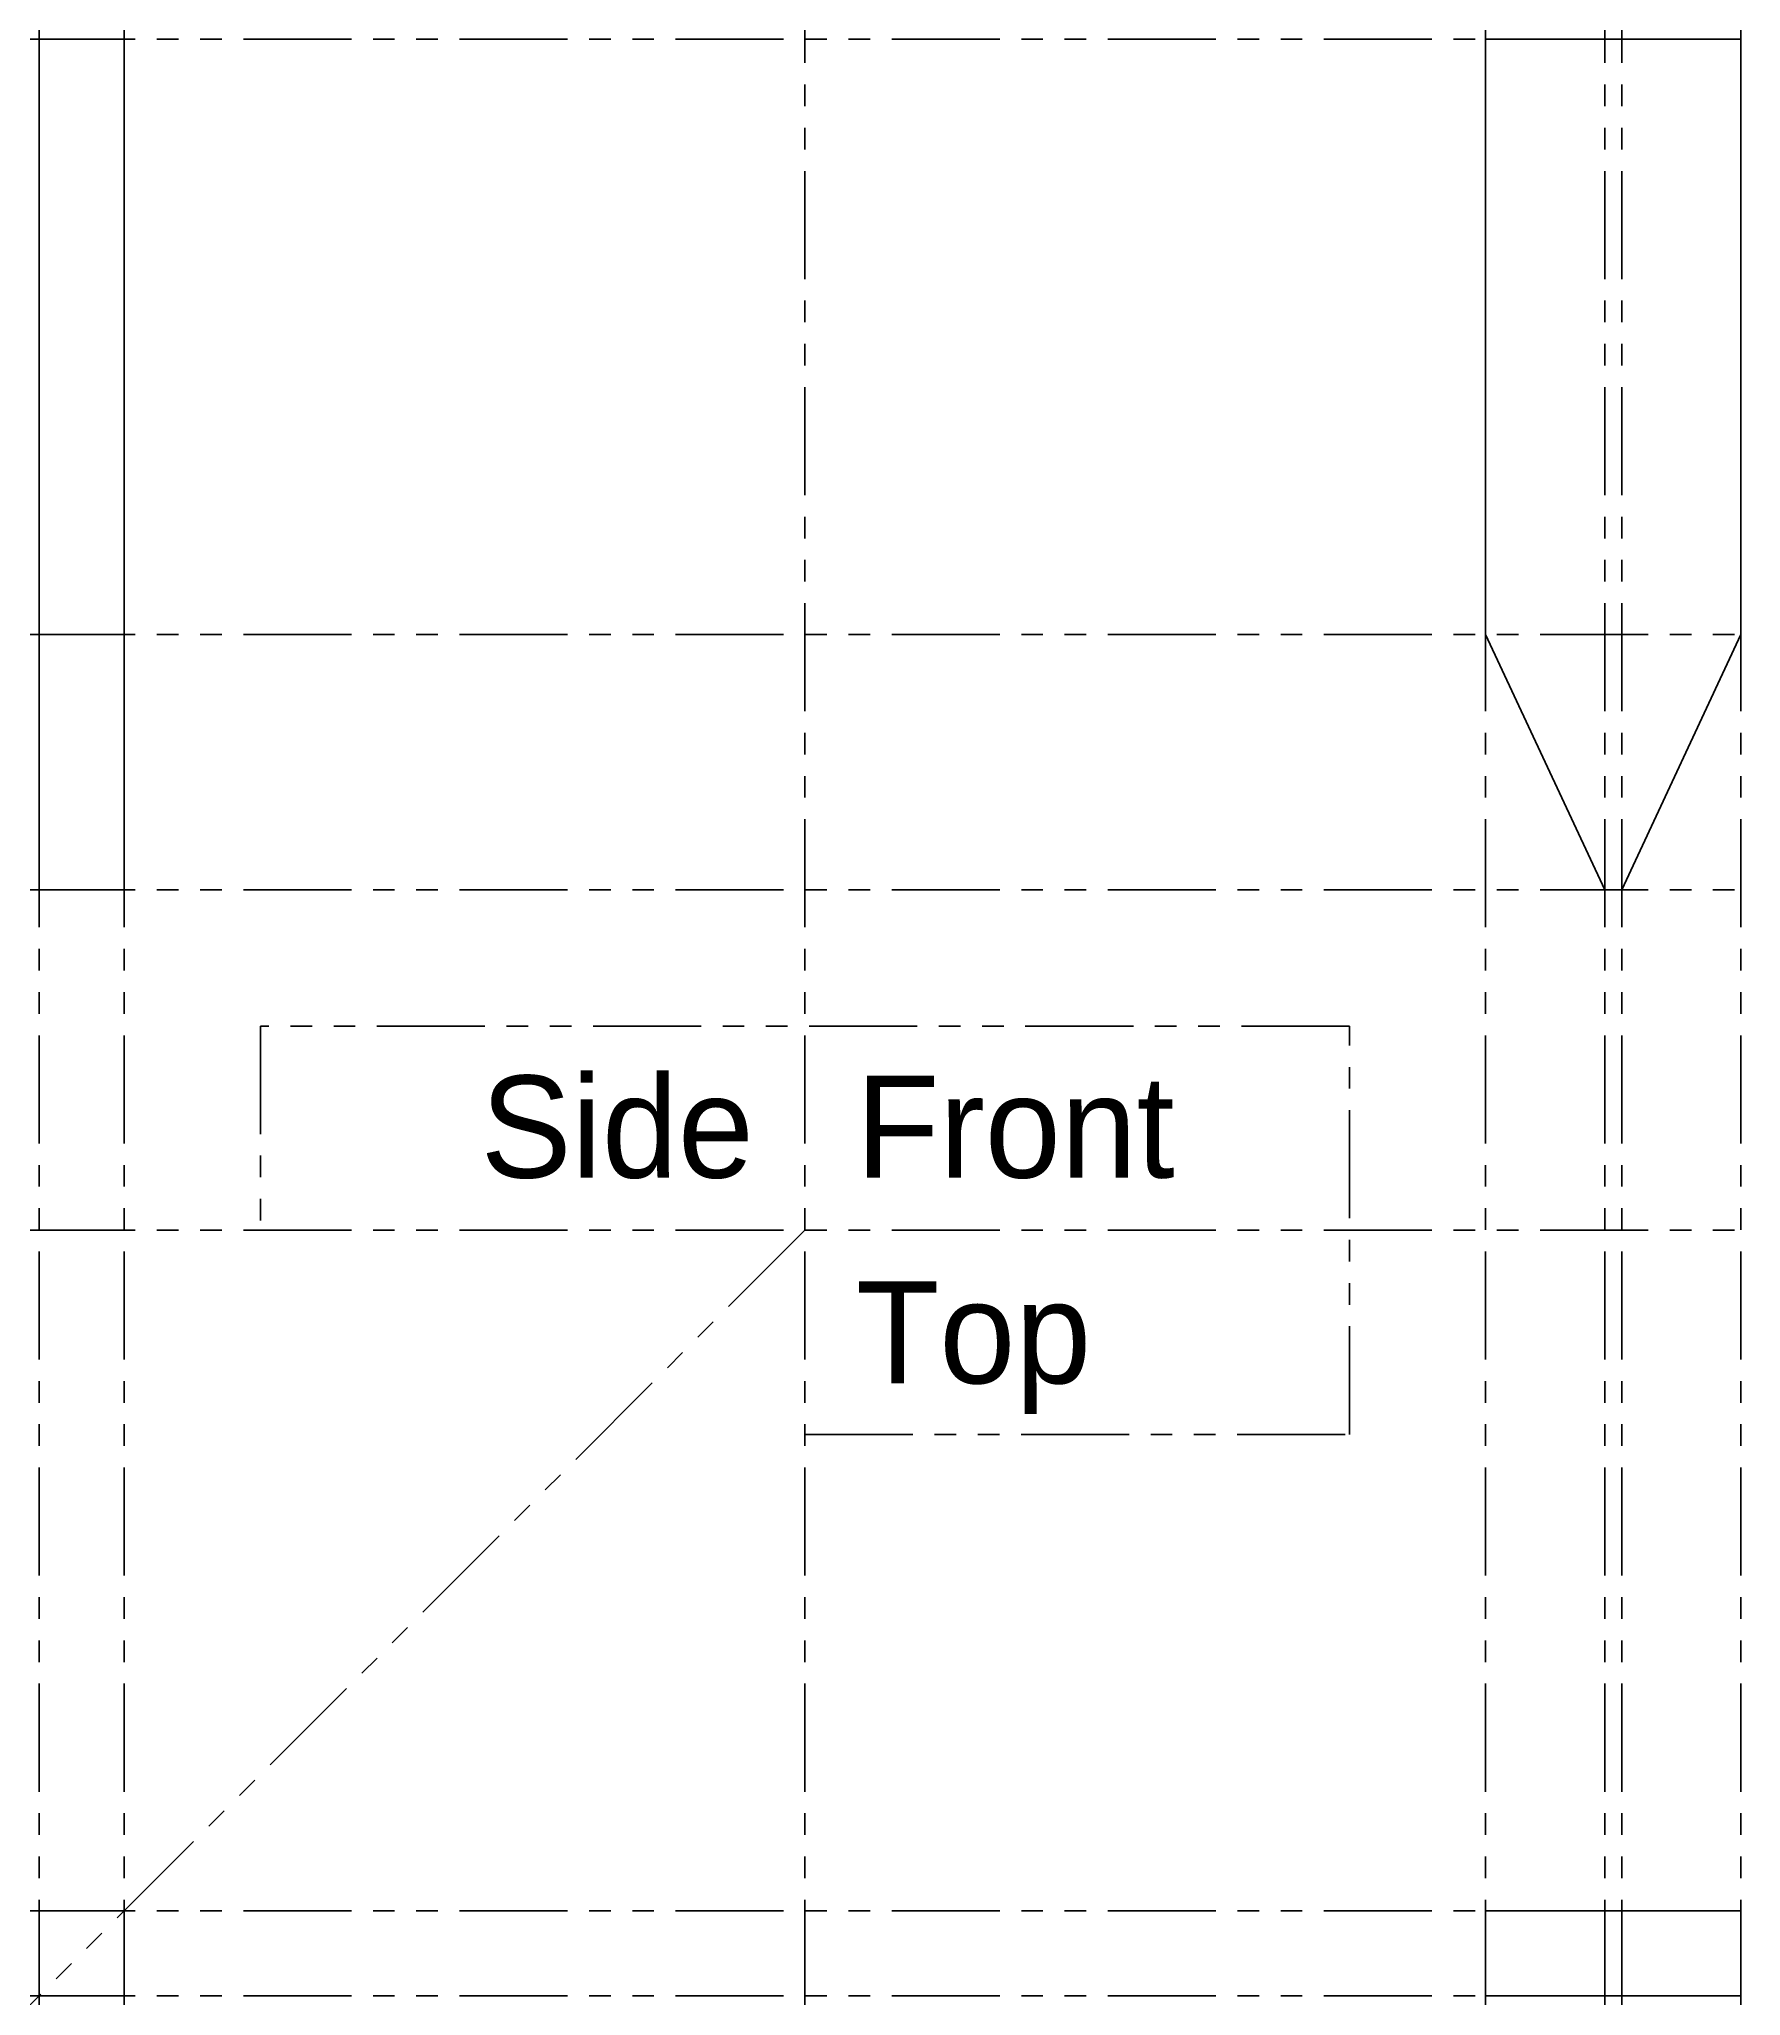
# Model space of a CAD drawing. Header units: millimetres. Extents: x -225 to 275, y -225 to 350.
import ezdxf

# ---------------------------------------------------------------- set-up
doc = ezdxf.new("R2010")
doc.units = ezdxf.units.MM
doc.linetypes.add('PHANTOM', pattern=[63.5, 31.75, -6.35, 6.35, -6.35, 6.35, -6.35])
doc.layers.add('@Axes', color=7, linetype='PHANTOM', true_color=0xffffff)
doc.layers.add('@Construction Lines', color=14, linetype='PHANTOM', true_color=0x800000)
doc.layers.add('layer 1', color=7, linetype='Continuous', lineweight=25, true_color=0xffffff)
doc.styles.add('textstyle0', font='')
doc.styles.add('textstyle1', font='')
doc.styles.add('textstyle2', font='')
doc.styles.get('textstyle0').set_extended_font_data('Liberation Sans')
doc.styles.get('textstyle1').set_extended_font_data('Liberation Sans')
doc.styles.get('textstyle2').set_extended_font_data('Liberation Sans')

msp = doc.modelspace()

# ---------------------------------------------------------------- linework, layer by layer
at = {"layer": '@Axes'}
for p, q in [((160, 60), (-160, 60)), ((-160, 60), (-160, 0)), ((160, -60), (160, 60)), ((0, -60), (160, -60))]:
    msp.add_line(p, q, dxfattribs=at)
for direction in [(0, 1), (1, 0)]:
    msp.add_xline((0, 0), direction, dxfattribs=at)
msp.add_ray((0, 0), (-0.707107, -0.707107), dxfattribs=at)
at = {"layer": '@Construction Lines'}
for p, direction in [((200, 350), (1, 0)), ((-225, 175), (0, 1)), ((-200, 175), (0, 1)), ((200, 175), (0, 1)), ((235, 100), (0, 1)), ((240, 100), (0, 1)), ((275, 175), (0, 1)), ((200, 175), (1, 0)), ((235, 100), (1, 0)), ((-200, -200), (1, 0)), ((-225, -225), (1, 0))]:
    msp.add_xline(p, direction, dxfattribs=at)
at = {"layer": 'layer 1'}
for p, q in [((-200, 350), (-225, 350)), ((-225, 350), (-225, 100)), ((-200, 100), (-200, 350)), ((275, 350), (200, 350)), ((200, 350), (200, 175)), ((275, 175), (275, 350)), ((-225, 175), (-200, 175)), ((-200, 175), (-225, 175)), ((-225, 175), (-225, 175)), ((-200, 175), (-200, 175)), ((200, 175), (235, 100)), ((240, 100), (275, 175)), ((-225, 100), (-200, 100)), ((200, 100), (200, 100)), ((200, 100), (200, 100)), ((200, 100), (200, 100)), ((200, 100), (200, 100)), ((235, 100), (240, 100)), ((200, -200), (275, -200)), ((200, -225), (200, -200)), ((275, -200), (275, -225)), ((275, -225), (200, -225))]:
    msp.add_line(p, q, dxfattribs=at)

# ---------------------------------------------------------------- texts
at = {"layer": '@Axes', "char_height": 5}
for s, insert, attachment_point, style in [('\\fOCR A Std|b0|i0|c0|p0;\\H30;Side', (-15, 15), 9, 'textstyle2'), ('\\fOCR A Std|b0|i0|c0|p0;\\H30;Front', (15, 15), 7, 'textstyle0'), ('\\fOCR A Std|b0|i0|c0|p0;\\H30;Top', (15, -15), 1, 'textstyle1')]:
    msp.add_mtext(s, dxfattribs=dict(at, insert=insert, attachment_point=attachment_point, style=style))

doc.saveas('drawing.dxf')
